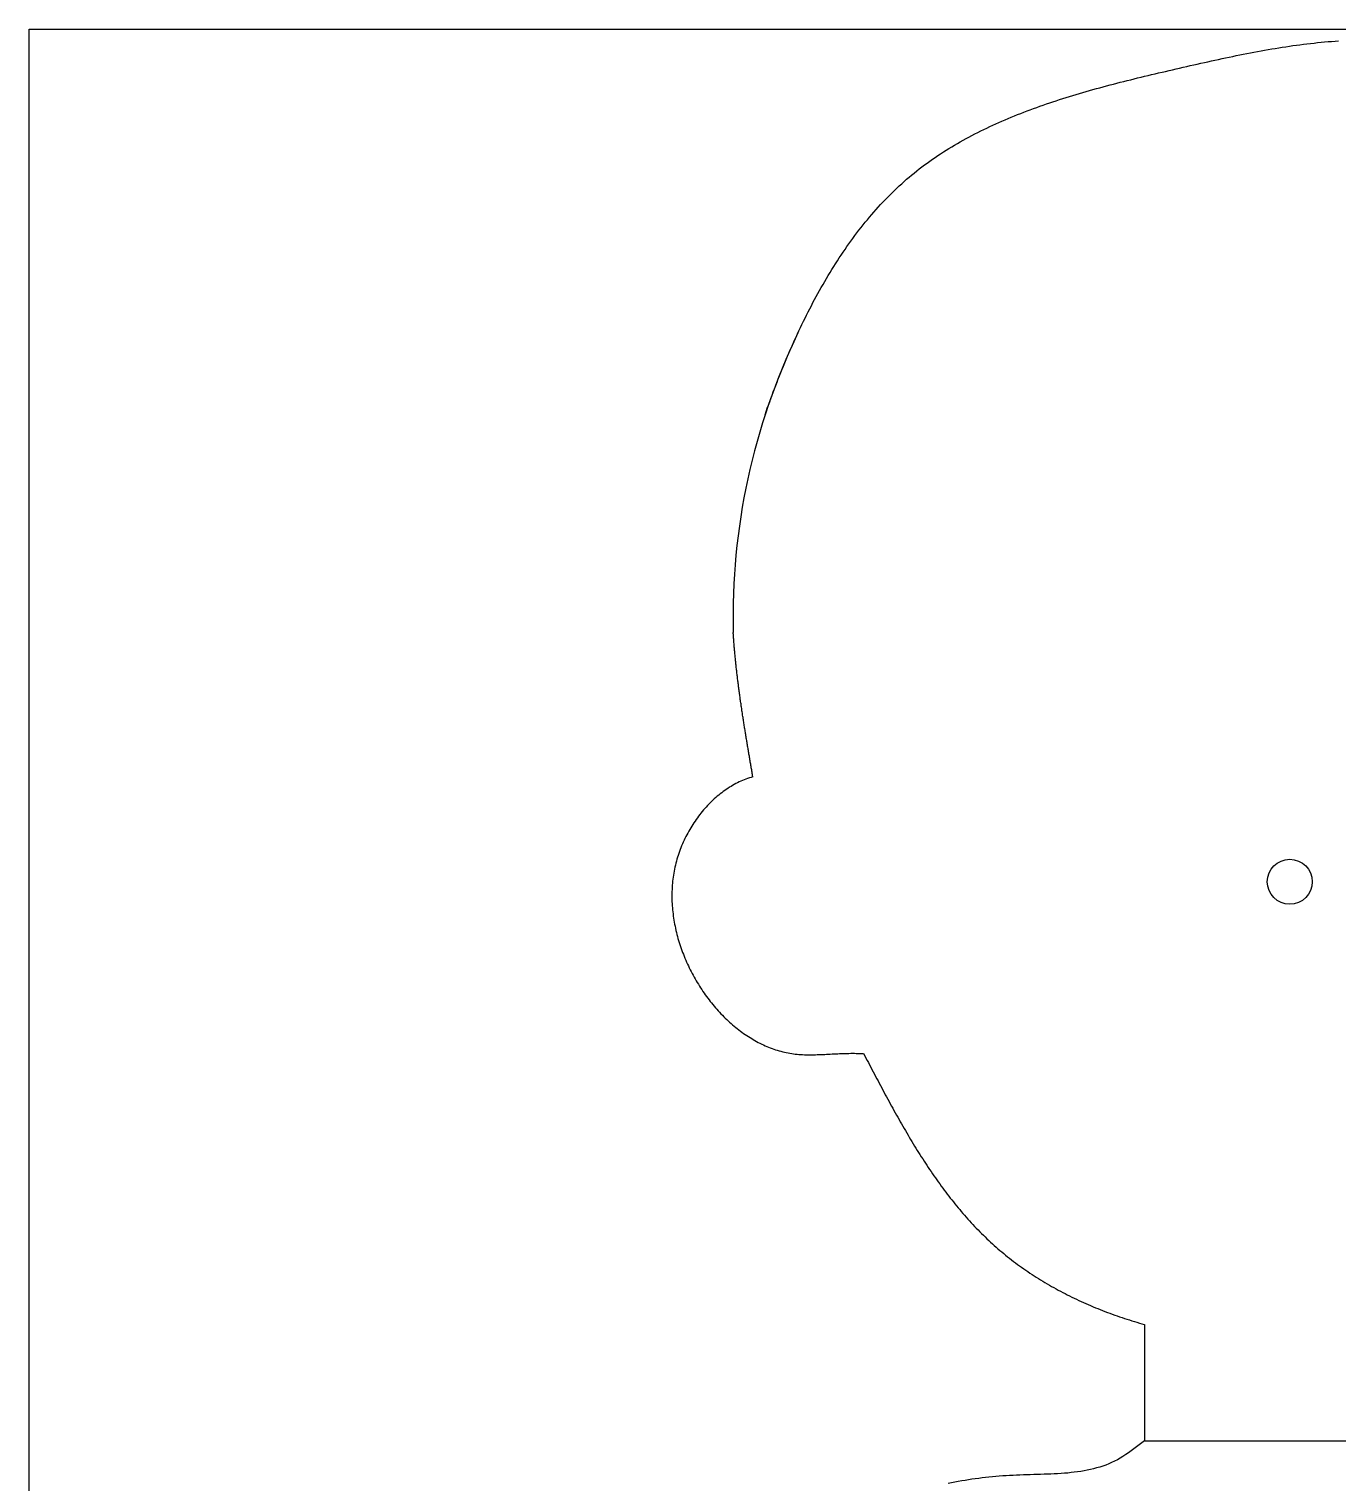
# Model space of a CAD drawing. Header units: millimetres. Extents: x 289 to 9778, y -894 to 6380.
# Drawn here: x 7446 to 7736.8, y -317.2 to 6 of the extents above; entities that cross this region are included whole.
import ezdxf

# ---------------------------------------------------------------- set-up
doc = ezdxf.new("R2010")
doc.units = ezdxf.units.MM
doc.layers.add('RANGO', color=6, linetype='Continuous')

msp = doc.modelspace()

# ---------------------------------------------------------------- linework, layer by layer
msp.add_line((7693.84, -307.86), (7761.74, -307.86))
msp.add_lwpolyline([(7446, 6.01), (8016, 6.01), (8016, -893.99), (7446, -893.99)], close=True)
for points in [[(7609.54, -79.76, 0), (7609.79, -79.03, 0), (7610.04, -78.31, 0), (7610.3, -77.58, 0), (7610.56, -76.86, 0), (7610.83, -76.13, 0), (7611.09, -75.41, 0), (7611.36, -74.68, 0), (7611.64, -73.96, 0), (7611.91, -73.24, 0), (7612.19, -72.51, 0), (7612.47, -71.79, 0), (7612.76, -71.07, 0), (7613.05, -70.35, 0), (7613.34, -69.63, 0), (7613.63, -68.91, 0), (7613.93, -68.19, 0), (7614.23, -67.47, 0), (7614.53, -66.75, 0), (7614.84, -66.04, 0), (7615.15, -65.32, 0), (7615.46, -64.61, 0), (7615.77, -63.9, 0), (7616.09, -63.19, 0), (7616.42, -62.48, 0), (7616.74, -61.77, 0), (7617.07, -61.07, 0), (7617.4, -60.36, 0), (7617.74, -59.66, 0), (7618.08, -58.96, 0), (7618.42, -58.27, 0), (7618.77, -57.57, 0), (7619.12, -56.88, 0), (7619.47, -56.19, 0), (7619.82, -55.5, 0), (7620.18, -54.81, 0), (7620.55, -54.13, 0), (7620.91, -53.45, 0), (7621.29, -52.77, 0), (7621.66, -52.1, 0), (7622.04, -51.42, 0), (7622.42, -50.75, 0), (7622.8, -50.09, 0), (7623.19, -49.42, 0), (7623.59, -48.77, 0), (7623.98, -48.11, 0), (7624.38, -47.46, 0), (7624.79, -46.81, 0), (7625.2, -46.16, 0), (7625.61, -45.52, 0), (7626.02, -44.88, 0), (7626.44, -44.24, 0), (7626.87, -43.61, 0), (7627.3, -42.99, 0), (7627.73, -42.36, 0), (7628.16, -41.75, 0), (7628.6, -41.13, 0), (7629.05, -40.52, 0), (7629.49, -39.92, 0), (7629.95, -39.32, 0), (7630.4, -38.72, 0), (7630.86, -38.13, 0), (7631.33, -37.54, 0), (7631.8, -36.96, 0), (7632.27, -36.38, 0), (7632.75, -35.81, 0), (7633.23, -35.24, 0), (7633.72, -34.68, 0), (7634.21, -34.12, 0), (7634.7, -33.57, 0), (7635.2, -33.02, 0), (7635.7, -32.48, 0), (7636.21, -31.95, 0), (7636.73, -31.42, 0), (7637.24, -30.9, 0), (7637.76, -30.38, 0), (7638.29, -29.87, 0), (7638.82, -29.36, 0), (7639.36, -28.86, 0), (7639.9, -28.37, 0), (7640.44, -27.88, 0), (7640.99, -27.4, 0), (7641.55, -26.93, 0), (7642.1, -26.46, 0), (7642.67, -26, 0), (7643.24, -25.54, 0), (7643.81, -25.09, 0), (7644.39, -24.65, 0), (7644.97, -24.21, 0), (7645.55, -23.78, 0), (7646.14, -23.35, 0), (7646.74, -22.94, 0), (7647.34, -22.52, 0), (7647.94, -22.11, 0), (7648.55, -21.71, 0), (7649.16, -21.32, 0), (7649.77, -20.92, 0), (7650.39, -20.54, 0), (7651.02, -20.16, 0), (7651.64, -19.78, 0), (7652.28, -19.41, 0), (7652.91, -19.05, 0), (7653.55, -18.69, 0), (7654.19, -18.33, 0), (7654.84, -17.99, 0), (7655.49, -17.64, 0), (7656.14, -17.3, 0), (7656.8, -16.97, 0), (7657.46, -16.63, 0), (7658.12, -16.31, 0), (7658.79, -15.99, 0), (7659.46, -15.67, 0), (7660.14, -15.36, 0), (7660.81, -15.05, 0), (7661.49, -14.75, 0), (7662.18, -14.45, 0), (7662.86, -14.15, 0), (7663.55, -13.86, 0), (7664.25, -13.57, 0), (7664.94, -13.29, 0), (7665.64, -13.01, 0), (7666.34, -12.73, 0), (7667.05, -12.46, 0), (7667.75, -12.19, 0), (7668.46, -11.92, 0), (7669.18, -11.66, 0), (7669.89, -11.4, 0), (7670.61, -11.15, 0), (7671.33, -10.89, 0), (7672.05, -10.65, 0), (7672.78, -10.4, 0), (7673.5, -10.16, 0), (7674.23, -9.92, 0), (7674.97, -9.68, 0), (7675.7, -9.45, 0), (7676.44, -9.21, 0), (7677.18, -8.99, 0), (7677.92, -8.76, 0), (7678.66, -8.54, 0), (7679.41, -8.31, 0), (7680.15, -8.1, 0), (7680.9, -7.88, 0), (7681.65, -7.67, 0), (7682.4, -7.45, 0), (7683.16, -7.24, 0), (7683.91, -7.04, 0), (7684.67, -6.83, 0), (7685.43, -6.63, 0), (7686.19, -6.42, 0), (7686.95, -6.22, 0), (7687.72, -6.03, 0), (7688.48, -5.83, 0), (7689.25, -5.63, 0), (7690.02, -5.44, 0), (7690.79, -5.25, 0), (7691.56, -5.06, 0), (7692.33, -4.87, 0), (7693.1, -4.68, 0), (7693.88, -4.49, 0), (7694.65, -4.3, 0), (7695.43, -4.12, 0), (7696.2, -3.93, 0), (7696.98, -3.75, 0), (7697.76, -3.57, 0), (7698.54, -3.39, 0), (7699.32, -3.2, 0), (7700.1, -3.02, 0), (7700.88, -2.84, 0), (7701.66, -2.66, 0), (7702.45, -2.48, 0), (7703.23, -2.3, 0), (7704.01, -2.12, 0), (7704.8, -1.95, 0), (7705.58, -1.77, 0), (7706.37, -1.59, 0), (7707.15, -1.42, 0), (7707.94, -1.24, 0), (7708.73, -1.07, 0), (7709.51, -0.9, 0), (7710.3, -0.73, 0), (7711.09, -0.56, 0), (7711.87, -0.39, 0), (7712.66, -0.23, 0), (7713.45, -0.06, 0), (7714.23, 0.1, 0), (7715.02, 0.26, 0), (7715.81, 0.41, 0), (7716.6, 0.57, 0), (7717.39, 0.72, 0), (7718.17, 0.87, 0), (7718.96, 1.02, 0), (7719.75, 1.16, 0), (7720.53, 1.3, 0), (7721.32, 1.44, 0), (7722.11, 1.58, 0), (7722.9, 1.71, 0), (7723.68, 1.84, 0), (7724.47, 1.96, 0), (7725.25, 2.08, 0), (7726.04, 2.2, 0), (7726.82, 2.32, 0), (7727.61, 2.43, 0), (7728.39, 2.53, 0), (7729.18, 2.63, 0), (7729.96, 2.73, 0), (7730.74, 2.82, 0), (7731.53, 2.91, 0), (7732.31, 3, 0), (7733.09, 3.07, 0), (7733.87, 3.15, 0), (7734.65, 3.22, 0), (7735.43, 3.28, 0), (7736.21, 3.34, 0), (7736.98, 3.4, 0)], [(7606.83, -160.24, 0), (7606.78, -159.99, 0), (7606.74, -159.74, 0), (7606.7, -159.48, 0), (7606.65, -159.23, 0), (7606.61, -158.98, 0), (7606.57, -158.72, 0), (7606.52, -158.47, 0), (7606.48, -158.22, 0), (7606.44, -157.96, 0), (7606.39, -157.71, 0), (7606.35, -157.46, 0), (7606.31, -157.2, 0), (7606.26, -156.95, 0), (7606.22, -156.7, 0), (7606.18, -156.44, 0), (7606.13, -156.19, 0), (7606.09, -155.94, 0), (7606.05, -155.68, 0), (7606, -155.43, 0), (7605.96, -155.18, 0), (7605.92, -154.92, 0), (7605.88, -154.67, 0), (7605.83, -154.42, 0), (7605.79, -154.16, 0), (7605.75, -153.91, 0), (7605.7, -153.66, 0), (7605.66, -153.4, 0), (7605.62, -153.15, 0), (7605.58, -152.9, 0), (7605.54, -152.64, 0), (7605.49, -152.39, 0), (7605.45, -152.14, 0), (7605.41, -151.88, 0), (7605.37, -151.63, 0), (7605.33, -151.38, 0), (7605.29, -151.12, 0), (7605.24, -150.87, 0), (7605.2, -150.62, 0), (7605.16, -150.36, 0), (7605.12, -150.11, 0), (7605.08, -149.86, 0), (7605.04, -149.6, 0), (7605, -149.35, 0), (7604.96, -149.1, 0), (7604.92, -148.84, 0), (7604.88, -148.59, 0), (7604.84, -148.34, 0), (7604.8, -148.08, 0), (7604.76, -147.83, 0), (7604.72, -147.58, 0), (7604.68, -147.32, 0), (7604.64, -147.07, 0), (7604.6, -146.82, 0), (7604.56, -146.56, 0), (7604.53, -146.31, 0), (7604.49, -146.06, 0), (7604.45, -145.8, 0), (7604.41, -145.55, 0), (7604.37, -145.3, 0), (7604.34, -145.05, 0), (7604.3, -144.79, 0), (7604.26, -144.54, 0), (7604.22, -144.29, 0), (7604.19, -144.03, 0), (7604.15, -143.78, 0), (7604.11, -143.53, 0), (7604.08, -143.27, 0), (7604.04, -143.02, 0), (7604.01, -142.77, 0), (7603.97, -142.52, 0), (7603.94, -142.26, 0), (7603.9, -142.01, 0), (7603.87, -141.76, 0), (7603.83, -141.5, 0), (7603.8, -141.25, 0), (7603.77, -141, 0), (7603.73, -140.75, 0), (7603.7, -140.49, 0), (7603.67, -140.24, 0), (7603.63, -139.99, 0), (7603.6, -139.73, 0), (7603.57, -139.48, 0), (7603.54, -139.23, 0), (7603.5, -138.98, 0), (7603.47, -138.72, 0), (7603.44, -138.47, 0), (7603.41, -138.22, 0), (7603.38, -137.97, 0), (7603.35, -137.71, 0), (7603.32, -137.46, 0), (7603.29, -137.21, 0), (7603.26, -136.96, 0), (7603.23, -136.7, 0), (7603.2, -136.45, 0), (7603.18, -136.2, 0), (7603.15, -135.94, 0), (7603.12, -135.69, 0), (7603.09, -135.44, 0), (7603.07, -135.19, 0), (7603.04, -134.94, 0), (7603.01, -134.68, 0), (7602.99, -134.43, 0), (7602.96, -134.18, 0), (7602.94, -133.93, 0), (7602.91, -133.67, 0), (7602.89, -133.42, 0), (7602.86, -133.17, 0), (7602.84, -132.92, 0), (7602.82, -132.66, 0), (7602.79, -132.41, 0), (7602.77, -132.16, 0), (7602.75, -131.91, 0), (7602.73, -131.66, 0), (7602.7, -131.4, 0), (7602.68, -131.15, 0), (7602.66, -130.9, 0), (7602.64, -130.65, 0), (7602.62, -130.4, 0), (7602.6, -130.14, 0), (7602.58, -129.89, 0), (7602.57, -129.64, 0), (7602.55, -129.39, 0), (7602.53, -129.14, 0), (7602.51, -128.88, 0), (7602.49, -128.63, 0), (7602.48, -128.38, 0), (7602.46, -128.13, 0)], [(7606.83, -160.24, 0), (7606.44, -160.36, 0), (7606.06, -160.48, 0), (7605.67, -160.61, 0), (7605.29, -160.75, 0), (7604.91, -160.9, 0), (7604.54, -161.05, 0), (7604.16, -161.22, 0), (7603.79, -161.39, 0), (7603.42, -161.57, 0), (7603.06, -161.76, 0), (7602.69, -161.95, 0), (7602.33, -162.16, 0), (7601.98, -162.37, 0), (7601.62, -162.58, 0), (7601.27, -162.81, 0), (7600.92, -163.04, 0), (7600.58, -163.28, 0), (7600.24, -163.52, 0), (7599.9, -163.78, 0), (7599.56, -164.04, 0), (7599.23, -164.3, 0), (7598.9, -164.57, 0), (7598.58, -164.85, 0), (7598.26, -165.14, 0), (7597.95, -165.43, 0), (7597.63, -165.72, 0), (7597.33, -166.03, 0), (7597.02, -166.34, 0), (7596.72, -166.65, 0), (7596.43, -166.97, 0), (7596.14, -167.29, 0), (7595.85, -167.62, 0), (7595.57, -167.96, 0), (7595.29, -168.3, 0), (7595.02, -168.65, 0), (7594.75, -169, 0), (7594.49, -169.35, 0), (7594.23, -169.71, 0), (7593.98, -170.08, 0), (7593.73, -170.44, 0), (7593.48, -170.82, 0), (7593.25, -171.19, 0), (7593.01, -171.58, 0), (7592.79, -171.96, 0), (7592.57, -172.35, 0), (7592.35, -172.74, 0), (7592.14, -173.14, 0), (7591.94, -173.54, 0), (7591.74, -173.94, 0), (7591.54, -174.35, 0), (7591.36, -174.76, 0), (7591.18, -175.17, 0), (7591, -175.59, 0), (7590.83, -176.01, 0), (7590.67, -176.43, 0), (7590.52, -176.85, 0), (7590.37, -177.28, 0), (7590.22, -177.71, 0), (7590.09, -178.14, 0), (7589.96, -178.57, 0), (7589.84, -179.01, 0), (7589.72, -179.45, 0), (7589.61, -179.88, 0), (7589.51, -180.33, 0), (7589.41, -180.77, 0), (7589.32, -181.21, 0), (7589.24, -181.66, 0), (7589.17, -182.11, 0), (7589.1, -182.55, 0), (7589.05, -183, 0), (7588.99, -183.45, 0), (7588.95, -183.9, 0), (7588.91, -184.36, 0), (7588.88, -184.81, 0), (7588.86, -185.26, 0), (7588.84, -185.72, 0), (7588.83, -186.17, 0), (7588.82, -186.63, 0), (7588.83, -187.08, 0), (7588.84, -187.54, 0), (7588.85, -188, 0), (7588.87, -188.45, 0), (7588.9, -188.91, 0), (7588.94, -189.37, 0), (7588.98, -189.83, 0), (7589.03, -190.28, 0), (7589.08, -190.74, 0), (7589.14, -191.2, 0), (7589.21, -191.65, 0), (7589.28, -192.11, 0), (7589.36, -192.56, 0), (7589.44, -193.02, 0), (7589.53, -193.47, 0), (7589.63, -193.92, 0), (7589.73, -194.38, 0), (7589.84, -194.83, 0), (7589.95, -195.28, 0), (7590.07, -195.73, 0), (7590.19, -196.17, 0), (7590.32, -196.62, 0), (7590.46, -197.07, 0), (7590.6, -197.51, 0), (7590.75, -197.95, 0), (7590.9, -198.4, 0), (7591.05, -198.84, 0), (7591.22, -199.27, 0), (7591.38, -199.71, 0), (7591.56, -200.14, 0), (7591.73, -200.58, 0), (7591.91, -201.01, 0), (7592.1, -201.44, 0), (7592.29, -201.86, 0), (7592.49, -202.29, 0), (7592.69, -202.71, 0), (7592.9, -203.13, 0), (7593.11, -203.54, 0), (7593.33, -203.96, 0), (7593.55, -204.37, 0), (7593.77, -204.78, 0), (7594, -205.18, 0), (7594.23, -205.59, 0), (7594.47, -205.99, 0), (7594.71, -206.38, 0), (7594.96, -206.78, 0), (7595.21, -207.17, 0), (7595.46, -207.56, 0), (7595.72, -207.94, 0), (7595.99, -208.32, 0), (7596.25, -208.7, 0), (7596.52, -209.07, 0), (7596.8, -209.44, 0), (7597.08, -209.81, 0), (7597.36, -210.17, 0), (7597.64, -210.53, 0), (7597.93, -210.89, 0), (7598.22, -211.24, 0), (7598.52, -211.58, 0), (7598.82, -211.93, 0), (7599.12, -212.26, 0), (7599.43, -212.6, 0), (7599.74, -212.93, 0), (7600.05, -213.25, 0), (7600.37, -213.57, 0), (7600.69, -213.89, 0), (7601.01, -214.2, 0), (7601.34, -214.5, 0), (7601.67, -214.81, 0), (7602, -215.1, 0), (7602.33, -215.39, 0), (7602.67, -215.68, 0), (7603.01, -215.96, 0), (7603.35, -216.23, 0), (7603.7, -216.5, 0), (7604.05, -216.77, 0), (7604.4, -217.03, 0), (7604.75, -217.28, 0), (7605.11, -217.53, 0), (7605.47, -217.77, 0), (7605.83, -218, 0), (7606.19, -218.23, 0), (7606.56, -218.46, 0), (7606.92, -218.68, 0), (7607.29, -218.89, 0), (7607.66, -219.09, 0), (7608.04, -219.29, 0), (7608.41, -219.49, 0), (7608.79, -219.67, 0), (7609.17, -219.85, 0), (7609.55, -220.02, 0), (7609.93, -220.19, 0), (7610.32, -220.35, 0), (7610.7, -220.5, 0), (7611.09, -220.65, 0), (7611.48, -220.79, 0), (7611.87, -220.92, 0), (7612.26, -221.04, 0), (7612.66, -221.16, 0), (7613.05, -221.27, 0), (7613.45, -221.37, 0), (7613.85, -221.46, 0), (7614.24, -221.55, 0), (7614.64, -221.63, 0), (7615.04, -221.7, 0), (7615.45, -221.77, 0), (7615.85, -221.82, 0), (7616.25, -221.87, 0), (7616.66, -221.91, 0), (7617.06, -221.95, 0), (7617.47, -221.98, 0), (7617.87, -222, 0), (7618.28, -222.02, 0), (7618.69, -222.03, 0), (7619.1, -222.04, 0), (7619.51, -222.04, 0), (7619.92, -222.04, 0), (7620.33, -222.03, 0), (7620.74, -222.03, 0), (7621.15, -222.01, 0), (7621.56, -222, 0), (7621.97, -221.99, 0), (7622.38, -221.97, 0), (7622.8, -221.95, 0), (7623.21, -221.93, 0), (7623.62, -221.91, 0), (7624.03, -221.89, 0), (7624.45, -221.86, 0), (7624.86, -221.84, 0), (7625.27, -221.82, 0), (7625.68, -221.8, 0), (7626.09, -221.78, 0), (7626.5, -221.77, 0), (7626.92, -221.75, 0), (7627.33, -221.74, 0), (7627.74, -221.73, 0), (7628.15, -221.73, 0), (7628.56, -221.72, 0), (7628.97, -221.72, 0), (7629.38, -221.72, 0), (7629.79, -221.73, 0), (7630.2, -221.73, 0), (7630.61, -221.73, 0), (7631.01, -221.74, 0), (7631.42, -221.74, 0)], [(7631.42, -221.74, 0), (7631.69, -222.25, 0), (7631.96, -222.76, 0), (7632.22, -223.28, 0), (7632.49, -223.79, 0), (7632.76, -224.3, 0), (7633.03, -224.81, 0), (7633.29, -225.32, 0), (7633.56, -225.83, 0), (7633.83, -226.34, 0), (7634.1, -226.85, 0), (7634.37, -227.36, 0), (7634.64, -227.87, 0), (7634.91, -228.38, 0), (7635.18, -228.89, 0), (7635.45, -229.39, 0), (7635.72, -229.9, 0), (7635.99, -230.41, 0), (7636.26, -230.92, 0), (7636.53, -231.42, 0), (7636.81, -231.93, 0), (7637.08, -232.43, 0), (7637.36, -232.93, 0), (7637.63, -233.44, 0), (7637.91, -233.94, 0), (7638.18, -234.44, 0), (7638.46, -234.94, 0), (7638.74, -235.44, 0), (7639.02, -235.94, 0), (7639.3, -236.44, 0), (7639.58, -236.94, 0), (7639.87, -237.43, 0), (7640.15, -237.93, 0), (7640.44, -238.42, 0), (7640.72, -238.91, 0), (7641.01, -239.4, 0), (7641.3, -239.89, 0), (7641.59, -240.38, 0), (7641.88, -240.87, 0), (7642.17, -241.36, 0), (7642.47, -241.84, 0), (7642.76, -242.33, 0), (7643.06, -242.81, 0), (7643.36, -243.29, 0), (7643.66, -243.77, 0), (7643.96, -244.25, 0), (7644.26, -244.72, 0), (7644.56, -245.2, 0), (7644.87, -245.67, 0), (7645.18, -246.15, 0), (7645.49, -246.62, 0), (7645.8, -247.08, 0), (7646.11, -247.55, 0), (7646.42, -248.02, 0), (7646.74, -248.48, 0), (7647.06, -248.94, 0), (7647.38, -249.4, 0), (7647.7, -249.86, 0), (7648.02, -250.32, 0), (7648.35, -250.77, 0), (7648.68, -251.22, 0), (7649.01, -251.67, 0), (7649.34, -252.12, 0), (7649.68, -252.56, 0), (7650.01, -253.01, 0), (7650.35, -253.45, 0), (7650.69, -253.89, 0), (7651.03, -254.33, 0), (7651.38, -254.76, 0), (7651.73, -255.19, 0), (7652.08, -255.62, 0), (7652.43, -256.05, 0), (7652.79, -256.48, 0), (7653.14, -256.9, 0), (7653.5, -257.32, 0), (7653.87, -257.74, 0), (7654.23, -258.16, 0), (7654.6, -258.57, 0), (7654.97, -258.98, 0), (7655.34, -259.39, 0), (7655.72, -259.79, 0), (7656.1, -260.2, 0), (7656.48, -260.6, 0), (7656.86, -260.99, 0), (7657.25, -261.39, 0), (7657.64, -261.78, 0), (7658.04, -262.17, 0), (7658.43, -262.55, 0), (7658.83, -262.94, 0), (7659.23, -263.32, 0), (7659.64, -263.69, 0), (7660.05, -264.07, 0), (7660.46, -264.44, 0), (7660.87, -264.8, 0), (7661.29, -265.17, 0), (7661.71, -265.53, 0), (7662.14, -265.89, 0), (7662.56, -266.24, 0), (7662.99, -266.6, 0), (7663.43, -266.94, 0), (7663.86, -267.29, 0), (7664.3, -267.63, 0), (7664.75, -267.97, 0), (7665.19, -268.31, 0), (7665.64, -268.64, 0), (7666.09, -268.97, 0), (7666.55, -269.3, 0), (7667.01, -269.62, 0), (7667.47, -269.94, 0), (7667.93, -270.26, 0), (7668.4, -270.57, 0), (7668.86, -270.88, 0), (7669.34, -271.19, 0), (7669.81, -271.49, 0), (7670.29, -271.79, 0), (7670.77, -272.09, 0), (7671.25, -272.38, 0), (7671.73, -272.68, 0), (7672.22, -272.96, 0), (7672.71, -273.25, 0), (7673.2, -273.53, 0), (7673.69, -273.81, 0), (7674.19, -274.08, 0), (7674.69, -274.36, 0), (7675.19, -274.62, 0), (7675.69, -274.89, 0), (7676.19, -275.15, 0), (7676.7, -275.41, 0), (7677.21, -275.67, 0), (7677.72, -275.92, 0), (7678.23, -276.17, 0), (7678.75, -276.41, 0), (7679.27, -276.66, 0), (7679.79, -276.9, 0), (7680.31, -277.13, 0), (7680.83, -277.37, 0), (7681.35, -277.6, 0), (7681.88, -277.82, 0), (7682.41, -278.05, 0), (7682.94, -278.27, 0), (7683.47, -278.48, 0), (7684, -278.7, 0), (7684.54, -278.91, 0), (7685.07, -279.12, 0), (7685.61, -279.32, 0), (7686.15, -279.52, 0), (7686.69, -279.72, 0), (7687.23, -279.91, 0), (7687.78, -280.1, 0), (7688.32, -280.29, 0), (7688.87, -280.48, 0), (7689.41, -280.66, 0), (7689.96, -280.84, 0), (7690.51, -281.01, 0), (7691.06, -281.18, 0), (7691.62, -281.35, 0), (7692.17, -281.52, 0), (7692.72, -281.68, 0), (7693.28, -281.84, 0), (7693.84, -281.99, 0)], [(7693.84, -281.99, 0), (7693.84, -282.19, 0), (7693.84, -282.4, 0), (7693.84, -282.6, 0), (7693.84, -282.81, 0), (7693.84, -283.01, 0), (7693.84, -283.21, 0), (7693.84, -283.42, 0), (7693.84, -283.62, 0), (7693.84, -283.82, 0), (7693.84, -284.03, 0), (7693.84, -284.23, 0), (7693.84, -284.43, 0), (7693.84, -284.64, 0), (7693.84, -284.84, 0), (7693.84, -285.05, 0), (7693.84, -285.25, 0), (7693.84, -285.45, 0), (7693.84, -285.66, 0), (7693.84, -285.86, 0), (7693.84, -286.06, 0), (7693.84, -286.27, 0), (7693.84, -286.47, 0), (7693.84, -286.68, 0), (7693.84, -286.88, 0), (7693.84, -287.08, 0), (7693.84, -287.29, 0), (7693.84, -287.49, 0), (7693.84, -287.69, 0), (7693.84, -287.9, 0), (7693.84, -288.1, 0), (7693.84, -288.3, 0), (7693.84, -288.51, 0), (7693.84, -288.71, 0), (7693.84, -288.92, 0), (7693.84, -289.12, 0), (7693.84, -289.32, 0), (7693.84, -289.53, 0), (7693.84, -289.73, 0), (7693.84, -289.93, 0), (7693.84, -290.14, 0), (7693.84, -290.34, 0), (7693.84, -290.54, 0), (7693.84, -290.75, 0), (7693.84, -290.95, 0), (7693.84, -291.16, 0), (7693.84, -291.36, 0), (7693.84, -291.56, 0), (7693.84, -291.77, 0), (7693.84, -291.97, 0), (7693.84, -292.17, 0), (7693.84, -292.38, 0), (7693.84, -292.58, 0), (7693.84, -292.78, 0), (7693.84, -292.99, 0), (7693.84, -293.19, 0), (7693.84, -293.4, 0), (7693.84, -293.6, 0), (7693.84, -293.8, 0), (7693.84, -294.01, 0), (7693.84, -294.21, 0), (7693.84, -294.41, 0), (7693.84, -294.62, 0), (7693.84, -294.82, 0), (7693.84, -295.02, 0), (7693.84, -295.23, 0), (7693.84, -295.43, 0), (7693.84, -295.64, 0), (7693.84, -295.84, 0), (7693.84, -296.04, 0), (7693.84, -296.25, 0), (7693.84, -296.45, 0), (7693.84, -296.65, 0), (7693.84, -296.86, 0), (7693.84, -297.06, 0), (7693.84, -297.26, 0), (7693.84, -297.47, 0), (7693.84, -297.67, 0), (7693.84, -297.88, 0), (7693.84, -298.08, 0), (7693.84, -298.28, 0), (7693.84, -298.49, 0), (7693.84, -298.69, 0), (7693.84, -298.89, 0), (7693.84, -299.1, 0), (7693.84, -299.3, 0), (7693.84, -299.5, 0), (7693.84, -299.71, 0), (7693.84, -299.91, 0), (7693.84, -300.12, 0), (7693.84, -300.32, 0), (7693.84, -300.52, 0), (7693.84, -300.73, 0), (7693.84, -300.93, 0), (7693.84, -301.13, 0), (7693.84, -301.34, 0), (7693.84, -301.54, 0), (7693.84, -301.75, 0), (7693.84, -301.95, 0), (7693.84, -302.15, 0), (7693.84, -302.36, 0), (7693.84, -302.56, 0), (7693.84, -302.76, 0), (7693.84, -302.97, 0), (7693.84, -303.17, 0), (7693.84, -303.37, 0), (7693.84, -303.58, 0), (7693.84, -303.78, 0), (7693.84, -303.99, 0), (7693.84, -304.19, 0), (7693.84, -304.39, 0), (7693.84, -304.6, 0), (7693.84, -304.8, 0), (7693.84, -305, 0), (7693.84, -305.21, 0), (7693.84, -305.41, 0), (7693.84, -305.61, 0), (7693.84, -305.82, 0), (7693.84, -306.02, 0), (7693.84, -306.23, 0), (7693.84, -306.43, 0), (7693.84, -306.63, 0), (7693.84, -306.84, 0), (7693.84, -307.04, 0), (7693.84, -307.24, 0), (7693.84, -307.45, 0), (7693.84, -307.65, 0), (7693.84, -307.85, 0)], [(7693.84, -307.85, 0), (7693.25, -308.32, 0), (7692.66, -308.77, 0), (7692.07, -309.23, 0), (7691.48, -309.67, 0), (7690.89, -310.11, 0), (7690.29, -310.54, 0), (7689.68, -310.95, 0), (7689.07, -311.34, 0), (7688.45, -311.72, 0), (7687.83, -312.07, 0), (7687.19, -312.4, 0), (7686.55, -312.71, 0), (7685.9, -312.99, 0), (7685.24, -313.25, 0), (7684.57, -313.49, 0), (7683.89, -313.71, 0), (7683.21, -313.91, 0), (7682.52, -314.1, 0), (7681.82, -314.26, 0), (7681.12, -314.41, 0), (7680.41, -314.55, 0), (7679.69, -314.67, 0), (7678.97, -314.78, 0), (7678.25, -314.87, 0), (7677.52, -314.95, 0), (7676.78, -315.03, 0), (7676.04, -315.09, 0), (7675.3, -315.15, 0), (7674.55, -315.19, 0), (7673.8, -315.23, 0), (7673.05, -315.27, 0), (7672.29, -315.3, 0), (7671.53, -315.32, 0), (7670.77, -315.35, 0), (7670.01, -315.37, 0), (7669.24, -315.39, 0), (7668.48, -315.41, 0), (7667.71, -315.43, 0), (7666.95, -315.46, 0), (7666.18, -315.48, 0), (7665.41, -315.51, 0), (7664.64, -315.55, 0), (7663.88, -315.59, 0), (7663.11, -315.64, 0), (7662.35, -315.69, 0), (7661.58, -315.75, 0), (7660.82, -315.81, 0), (7660.05, -315.88, 0), (7659.29, -315.96, 0), (7658.53, -316.04, 0), (7657.77, -316.13, 0), (7657.01, -316.23, 0), (7656.26, -316.33, 0), (7655.5, -316.43, 0), (7654.74, -316.55, 0), (7653.99, -316.67, 0), (7653.24, -316.79, 0), (7652.48, -316.92, 0), (7651.73, -317.05, 0), (7650.98, -317.2, 0), (7650.24, -317.34, 0)]]:
    msp.add_polyline3d(points)
msp.add_arc((7747.86, -124.7), 145.44, 154.2715, 181.3519)
at = {"layer": 'RANGO', "color": 0}
msp.add_circle((7726.13, -183.57), 5, dxfattribs=at)

doc.saveas('drawing.dxf')
